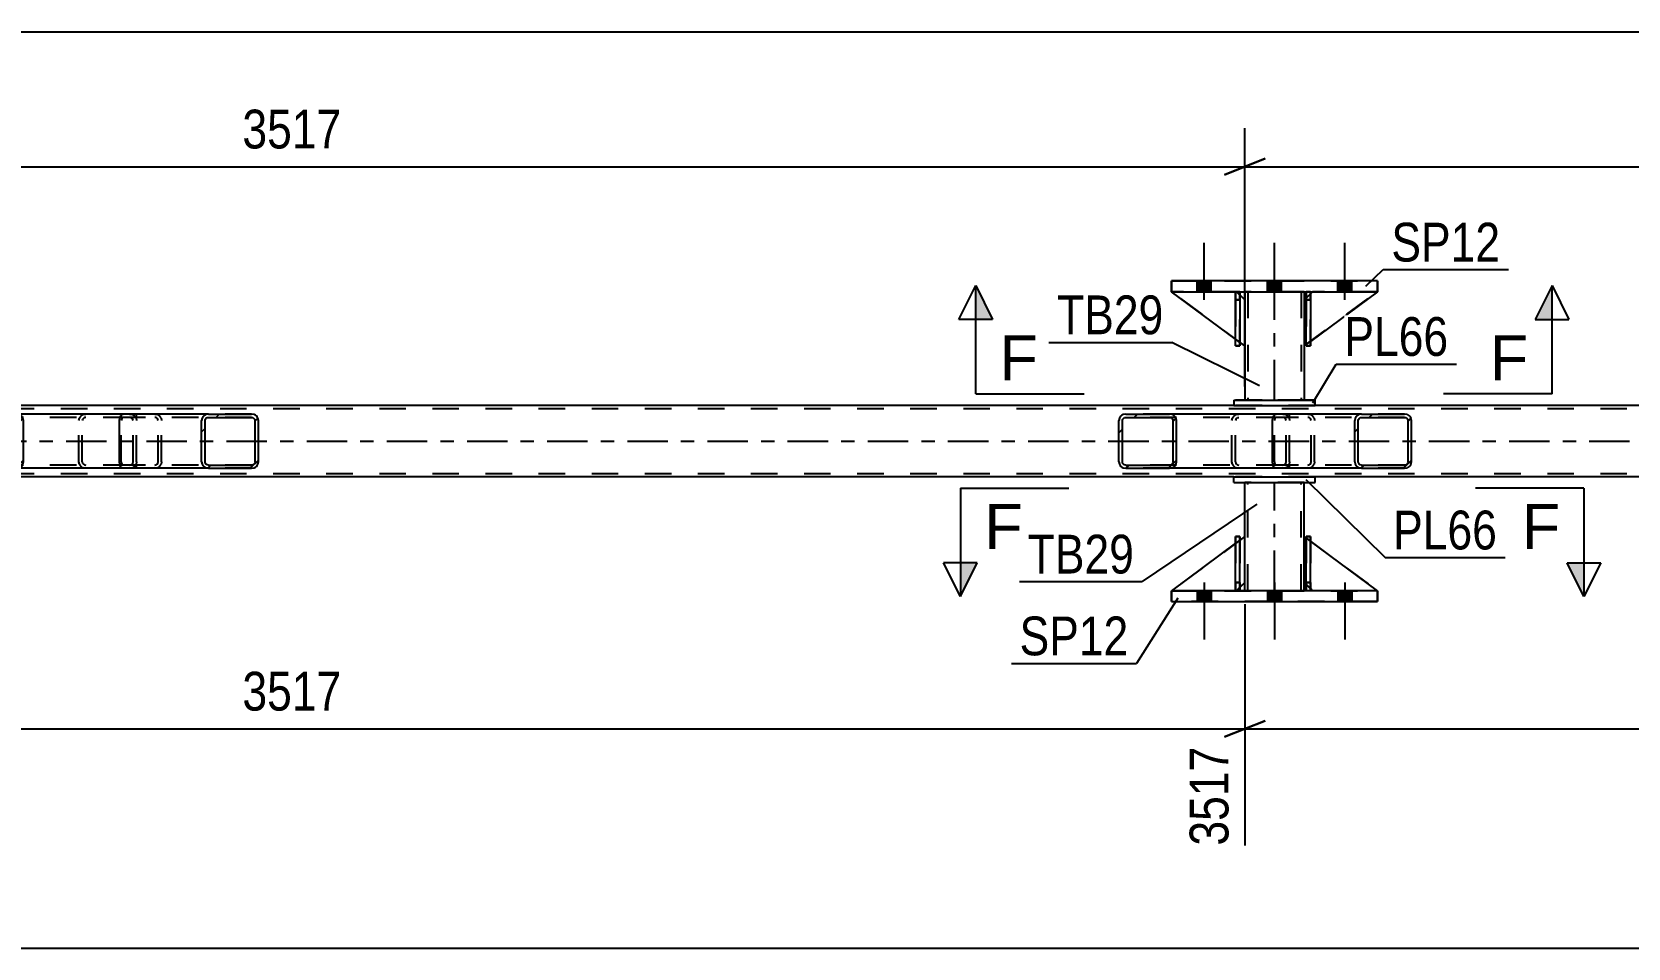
# Model space of a CAD drawing. Header units: millimetres. Extents: x 0 to 841, y 0 to 594.
# Drawn here: x 142.8 to 260.6, y 194.9 to 262.6 of the extents above; entities that cross this region are included whole.
import ezdxf

# ---------------------------------------------------------------- set-up
doc = ezdxf.new("R2010")
doc.units = ezdxf.units.MM
doc.linetypes.add('DXK_LINE_DOT2', pattern=[3.9198, 1.9599, -1.9599])
doc.linetypes.add('DXK_LINE_DOT3', pattern=[5.9187, 2.979, -0.9799, 0.9799, -0.9799])
doc.styles.add('Arial', font='arial.ttf', dxfattribs={"height": 0.2})
doc.styles.add('Arial Narrow', font='ARIALN.TTF', dxfattribs={"height": 0.2})

# ---------------------------------------------------------------- blocks, each defined once
blk = doc.blocks.new('Part-272366151-3626 - 3615')
at = {"color": 2, "linetype": 'Continuous'}
for p, q in [((232.31, 225.29), (231.96, 225.03)), ((232.31, 221.89), (232.31, 225.29)), ((231.64, 224.79), (226.91, 221.29)), ((232.31, 221.89), (231.96, 221.54))]:
    blk.add_line(p, q, dxfattribs=at)
at = {"color": 7, "linetype": 'DXK_LINE_DOT2'}
for p, q in [((231.96, 225.03), (231.64, 224.79)), ((226.91, 221.29), (226.91, 221.29)), ((226.91, 221.29), (226.91, 221.29)), ((226.91, 221.29), (231.71, 221.29)), ((231.71, 221.29), (231.96, 221.54))]:
    blk.add_line(p, q, dxfattribs=at)
blk = doc.blocks.new('Part-272366151-3618 - 3615')
at = {"color": 2, "linetype": 'Continuous'}
for p, q in [((231.64, 239.87), (226.91, 243.37)), ((231.96, 243.13), (232.31, 242.77)), ((232.31, 242.77), (232.31, 239.37)), ((232.31, 239.37), (231.96, 239.63))]:
    blk.add_line(p, q, dxfattribs=at)
at = {"color": 7, "linetype": 'DXK_LINE_DOT2'}
for p, q in [((231.71, 243.37), (226.91, 243.37)), ((231.96, 243.13), (231.71, 243.37)), ((231.96, 239.63), (231.64, 239.87))]:
    blk.add_line(p, q, dxfattribs=at)
blk = doc.blocks.new('Part-272366151-3625 - 3615')
at = {"color": 7, "linetype": 'DXK_LINE_DOT2'}
for p, q in [((236.71, 221.89), (236.71, 225.29)), ((236.71, 225.29), (242.11, 221.29)), ((236.71, 225.29), (236.71, 221.89)), ((237.31, 221.29), (236.71, 221.89)), ((236.71, 221.89), (236.71, 221.89)), ((236.71, 221.89), (237.31, 221.29)), ((242.11, 221.29), (237.31, 221.29))]:
    blk.add_line(p, q, dxfattribs=at)
blk = doc.blocks.new('Part-272366151-3617 - 3615')
at = {"color": 7, "linetype": 'DXK_LINE_DOT2'}
for p, q in [((237.31, 243.37), (236.71, 242.77)), ((236.71, 239.37), (242.11, 243.37)), ((236.71, 242.77), (237.31, 243.37)), ((236.71, 242.77), (236.71, 239.37)), ((236.71, 242.77), (236.71, 242.77)), ((236.71, 242.77), (236.71, 239.37)), ((242.11, 243.37), (237.31, 243.37))]:
    blk.add_line(p, q, dxfattribs=at)
blk = doc.blocks.new('Part-272366151-3627 - 3615')
at = {"color": 7, "linetype": 'DXK_LINE_DOT2'}
for p, q in [((232.31, 225.29), (226.91, 221.29)), ((232.31, 221.89), (232.31, 225.29)), ((231.71, 221.29), (232.31, 221.89)), ((226.91, 221.29), (231.71, 221.29))]:
    blk.add_line(p, q, dxfattribs=at)
blk = doc.blocks.new('Part-272366151-3683 - 3615')
at = {"color": 7, "linetype": 'DXK_LINE_DOT2'}
for p, q in [((231.64, 242.77), (231.64, 243.37)), ((231.64, 243.37), (231.64, 243.37)), ((231.64, 243.37), (231.64, 239.37)), ((231.64, 243.37), (231.96, 243.37)), ((231.64, 239.37), (231.64, 242.77)), ((231.64, 242.77), (231.96, 242.77)), ((231.96, 243.37), (231.96, 242.77)), ((231.96, 239.37), (231.96, 243.37)), ((231.96, 242.77), (231.96, 239.37)), ((231.64, 239.37), (231.96, 239.37))]:
    blk.add_line(p, q, dxfattribs=at)
blk = doc.blocks.new('Part-272366151-3624 - 3615')
at = {"color": 2, "linetype": 'Continuous'}
for p, q in [((236.71, 225.29), (236.71, 225.29)), ((236.71, 221.89), (236.71, 225.29)), ((236.84, 225.2), (236.71, 225.29)), ((242.11, 221.29), (237.16, 224.96)), ((236.71, 221.89), (236.71, 221.89)), ((236.84, 221.77), (236.71, 221.89)), ((237.31, 221.29), (237.16, 221.45))]:
    blk.add_line(p, q, dxfattribs=at)
at = {"color": 7, "linetype": 'DXK_LINE_DOT2'}
for p, q in [((236.71, 221.89), (236.71, 225.29)), ((237.16, 224.96), (236.84, 225.2)), ((237.31, 221.29), (236.71, 221.89)), ((237.16, 221.45), (236.84, 221.77)), ((242.11, 221.29), (237.31, 221.29))]:
    blk.add_line(p, q, dxfattribs=at)
blk = doc.blocks.new('Part-272366151-3628 - 3615')
at = {"color": 2, "linetype": 'Continuous'}
for p, q in [((236.84, 221.29), (236.84, 225.29)), ((236.84, 225.29), (237.16, 225.29)), ((237.16, 221.29), (237.16, 225.29)), ((236.84, 221.29), (236.84, 221.29)), ((237.16, 221.29), (236.84, 221.29))]:
    blk.add_line(p, q, dxfattribs=at)
at = {"color": 7, "linetype": 'DXK_LINE_DOT2'}
for p, q in [((236.84, 225.29), (236.84, 221.89)), ((237.16, 221.89), (237.16, 225.29)), ((236.84, 221.89), (236.84, 221.29)), ((236.84, 221.89), (237.16, 221.89)), ((237.16, 221.29), (237.16, 221.89)), ((236.84, 221.29), (236.84, 221.29))]:
    blk.add_line(p, q, dxfattribs=at)
blk = doc.blocks.new('Part-272366151-3697 - 3615')
at = {"color": 7, "linetype": 'DXK_LINE_DOT2'}
for p, q in [((236.71, 242.77), (237.31, 243.37)), ((236.71, 242.77), (236.71, 239.37)), ((237.16, 243.22), (236.84, 242.9)), ((242.11, 243.37), (237.31, 243.37)), ((236.71, 239.37), (237.16, 239.7))]:
    blk.add_line(p, q, dxfattribs=at)
at = {"color": 2, "linetype": 'Continuous'}
for p, q in [((236.84, 242.9), (236.71, 242.77)), ((236.71, 242.77), (236.71, 239.37)), ((236.71, 242.77), (236.71, 242.77)), ((237.31, 243.37), (237.16, 243.22)), ((242.11, 243.37), (237.16, 239.7)), ((236.84, 239.47), (236.71, 239.37))]:
    blk.add_line(p, q, dxfattribs=at)
blk = doc.blocks.new('Part-272366151-3638 - 3615')
at = {"color": 2, "linetype": 'Continuous'}
for p, q in [((242.11, 244.17), (226.91, 244.17)), ((226.91, 244.17), (226.91, 243.37)), ((226.91, 244.17), (226.91, 244.17)), ((242.11, 243.37), (242.11, 244.17)), ((242.11, 244.17), (242.11, 244.17)), ((226.91, 243.37), (242.11, 243.37)), ((226.91, 243.37), (226.91, 243.37)), ((242.11, 243.37), (242.11, 243.37))]:
    blk.add_line(p, q, dxfattribs=at)
at = {"color": 7, "linetype": 'DXK_LINE_DOT2'}
for p, q in [((226.91, 244.17), (242.11, 244.17)), ((226.91, 243.37), (226.91, 244.17)), ((242.11, 244.17), (242.11, 243.37)), ((226.91, 243.37), (242.11, 243.37))]:
    blk.add_line(p, q, dxfattribs=at)
blk = doc.blocks.new('Part-272366151-3643 - 3615')
at = {"color": 2, "linetype": 'Continuous'}
for p, q in [((232.31, 225.29), (232.31, 229.29)), ((236.71, 225.29), (236.71, 229.29)), ((232.31, 221.29), (232.31, 221.89)), ((236.71, 221.29), (236.71, 221.89))]:
    blk.add_line(p, q, dxfattribs=at)
at = {"color": 7, "linetype": 'DXK_LINE_DOT2'}
for p, q in [((236.71, 229.29), (232.31, 229.29)), ((232.55, 221.29), (232.55, 229.29)), ((236.47, 221.29), (236.47, 229.29)), ((232.31, 221.89), (232.31, 225.29)), ((236.71, 221.89), (236.71, 225.29)), ((236.71, 221.29), (232.31, 221.29)), ((236.23, 221.29), (232.79, 221.29))]:
    blk.add_line(p, q, dxfattribs=at)
at = {"color": 7, "linetype": 'DXK_LINE_DOT3'}
blk.add_line((234.51, 221.29), (234.51, 229.29), dxfattribs=at)
blk = doc.blocks.new('Part-272366151-3648 - 3615')
at = {"color": 2, "linetype": 'Continuous'}
for p, q in [((231.51, 229.29), (231.51, 229.69)), ((231.51, 229.69), (237.51, 229.69)), ((231.51, 229.29), (237.51, 229.29)), ((237.51, 229.29), (237.51, 229.69))]:
    blk.add_line(p, q, dxfattribs=at)
at = {"color": 7, "linetype": 'DXK_LINE_DOT2'}
for p, q in [((231.51, 229.69), (237.51, 229.69)), ((231.51, 229.29), (231.51, 229.29)), ((231.51, 229.29), (237.51, 229.29)), ((237.51, 229.29), (237.51, 229.29))]:
    blk.add_line(p, q, dxfattribs=at)
blk = doc.blocks.new('Part-272366151-3653 - 3615')
at = {"color": 2, "linetype": 'Continuous'}
for p, q in [((231.51, 235.37), (231.51, 234.97)), ((231.51, 235.37), (237.51, 235.37)), ((231.51, 234.97), (237.51, 234.97)), ((237.51, 234.97), (237.51, 235.37))]:
    blk.add_line(p, q, dxfattribs=at)
at = {"color": 7, "linetype": 'DXK_LINE_DOT2'}
for p, q in [((237.51, 235.37), (231.51, 235.37)), ((231.51, 234.97), (237.51, 234.97))]:
    blk.add_line(p, q, dxfattribs=at)
blk = doc.blocks.new('Part-272366151-3718 - 3615')
at = {"color": 2, "linetype": 'Continuous'}
for p, q in [((231.64, 221.29), (231.64, 225.29)), ((231.64, 225.29), (231.96, 225.29)), ((231.96, 221.29), (231.96, 225.29)), ((231.64, 221.29), (231.64, 221.29)), ((231.96, 221.29), (231.64, 221.29))]:
    blk.add_line(p, q, dxfattribs=at)
at = {"color": 7, "linetype": 'DXK_LINE_DOT2'}
for p, q in [((231.64, 225.29), (231.64, 221.89)), ((231.96, 221.89), (231.96, 225.29)), ((231.64, 221.89), (231.64, 221.29)), ((231.64, 221.89), (231.96, 221.89)), ((231.96, 221.29), (231.96, 221.89)), ((231.64, 221.29), (231.64, 221.29))]:
    blk.add_line(p, q, dxfattribs=at)
blk = doc.blocks.new('Part-272366151-3658 - 3615')
at = {"color": 7, "linetype": 'DXK_LINE_DOT2'}
for p, q in [((232.31, 239.37), (226.91, 243.37)), ((226.91, 243.37), (231.71, 243.37)), ((231.71, 243.37), (232.31, 242.77)), ((232.31, 242.77), (232.31, 239.37))]:
    blk.add_line(p, q, dxfattribs=at)
blk = doc.blocks.new('Part-272366151-3659 - 3615')
at = {"color": 2, "linetype": 'Continuous'}
for p, q in [((237.16, 243.37), (236.84, 243.37)), ((236.84, 239.37), (236.84, 243.37)), ((237.16, 243.37), (237.16, 243.37)), ((237.16, 243.37), (237.16, 239.37)), ((237.16, 239.37), (236.84, 239.37))]:
    blk.add_line(p, q, dxfattribs=at)
at = {"color": 7, "linetype": 'DXK_LINE_DOT2'}
for p, q in [((236.84, 243.37), (236.84, 242.77)), ((237.16, 242.77), (236.84, 242.77)), ((236.84, 242.77), (236.84, 239.37)), ((237.16, 242.77), (237.16, 243.37)), ((237.16, 239.37), (237.16, 242.77))]:
    blk.add_line(p, q, dxfattribs=at)
blk = doc.blocks.new('Part-272366151-3661 - 3615')
at = {"linetype": 'Continuous'}
h = blk.add_hatch(dxfattribs=at)
h.set_pattern_fill('', scale=0.7, style=0, pattern_type=0)
h.set_pattern_definition([(45, (244.585, 234.0358), (-1.57154, 1.57154), [])])
h.paths.add_polyline_path([(244.62, 233.85), (244.58, 234.04), (244.48, 234.19), (244.31, 234.3), (244.12, 234.33), (240.94, 234.33), (240.74, 234.3), (240.58, 234.19), (240.47, 234.04), (240.43, 233.85), (240.43, 230.81), (240.47, 230.63), (240.58, 230.47), (240.74, 230.37), (240.94, 230.33), (244.12, 230.33), (244.31, 230.37), (244.48, 230.47), (244.58, 230.63), (244.62, 230.81)])
h.paths.add_polyline_path([(244.35, 230.72), (244.3, 230.64), (244.22, 230.59), (244.12, 230.57), (240.94, 230.57), (240.84, 230.59), (240.76, 230.64), (240.7, 230.72), (240.68, 230.81), (240.68, 233.85), (240.7, 233.94), (240.76, 234.02), (240.84, 234.07), (240.94, 234.09), (244.12, 234.09), (244.22, 234.07), (244.3, 234.02), (244.35, 233.94), (244.37, 233.85), (244.37, 230.81)])
at = {"color": 2, "linetype": 'Continuous'}
for p, q in [((234.36, 233.85), (234.39, 234.04)), ((234.36, 230.81), (234.36, 233.85)), ((234.39, 234.04), (234.44, 234.19)), ((234.44, 234.19), (234.53, 234.3)), ((234.53, 234.3), (234.64, 234.33)), ((240.94, 234.33), (234.64, 234.33)), ((240.47, 234.04), (240.43, 233.85)), ((240.43, 230.81), (240.43, 233.85)), ((240.68, 233.85), (240.7, 233.94)), ((240.68, 230.81), (240.68, 233.85)), ((240.7, 233.94), (240.76, 234.02)), ((240.94, 234.33), (240.74, 234.3)), ((240.76, 234.02), (240.84, 234.07)), ((240.84, 234.07), (240.94, 234.09)), ((240.94, 234.33), (244.12, 234.33)), ((240.94, 234.09), (244.12, 234.09)), ((244.31, 234.3), (244.12, 234.33)), ((244.12, 234.09), (244.22, 234.07)), ((244.22, 234.07), (244.3, 234.02)), ((244.3, 234.02), (244.35, 233.94)), ((244.35, 233.94), (244.37, 233.85)), ((244.37, 230.81), (244.37, 233.85)), ((244.62, 233.85), (244.58, 234.04)), ((244.62, 230.81), (244.62, 233.85)), ((234.39, 230.63), (234.36, 230.81)), ((234.44, 230.47), (234.39, 230.63)), ((234.53, 230.37), (234.44, 230.47)), ((234.64, 230.33), (234.53, 230.37)), ((240.94, 230.33), (234.64, 230.33)), ((240.43, 230.81), (240.47, 230.63)), ((240.7, 230.72), (240.68, 230.81)), ((240.76, 230.64), (240.7, 230.72)), ((240.74, 230.37), (240.94, 230.33)), ((240.84, 230.59), (240.76, 230.64)), ((240.94, 230.57), (240.84, 230.59)), ((240.94, 230.57), (244.12, 230.57)), ((240.94, 230.33), (244.12, 230.33)), ((244.22, 230.59), (244.12, 230.57)), ((244.12, 230.33), (244.31, 230.37)), ((244.3, 230.64), (244.22, 230.59)), ((244.35, 230.72), (244.3, 230.64)), ((244.37, 230.81), (244.35, 230.72)), ((244.58, 230.63), (244.62, 230.81))]:
    blk.add_line(p, q, dxfattribs=at)
at = {"color": 7, "linetype": 'DXK_LINE_DOT2'}
for p, q in [((234.51, 233.94), (234.5, 233.85)), ((234.5, 230.81), (234.5, 233.85)), ((234.54, 234.02), (234.51, 233.94)), ((234.58, 234.07), (234.54, 234.02)), ((234.64, 234.09), (234.58, 234.07)), ((244.12, 234.09), (234.64, 234.09)), ((235.63, 234.09), (235.63, 234.33)), ((236.97, 234.33), (237.16, 234.3)), ((237.07, 234.07), (236.97, 234.09)), ((237.15, 234.02), (237.07, 234.07)), ((237.2, 233.94), (237.15, 234.02)), ((237.22, 233.85), (237.2, 233.94)), ((237.22, 230.81), (237.22, 233.85)), ((237.43, 234.04), (237.47, 233.85)), ((237.47, 230.81), (237.47, 233.85)), ((244.12, 234.33), (240.94, 234.33)), ((234.5, 230.81), (234.51, 230.72)), ((234.51, 230.72), (234.54, 230.64)), ((234.54, 230.64), (234.58, 230.59)), ((234.58, 230.59), (234.64, 230.57)), ((244.12, 230.57), (234.64, 230.57)), ((235.63, 230.33), (235.63, 230.57)), ((236.97, 230.57), (237.07, 230.59)), ((237.16, 230.37), (236.97, 230.33)), ((237.07, 230.59), (237.15, 230.64)), ((237.15, 230.64), (237.2, 230.72)), ((237.2, 230.72), (237.22, 230.81)), ((237.47, 230.81), (237.43, 230.63)), ((244.12, 230.33), (240.94, 230.33))]:
    blk.add_line(p, q, dxfattribs=at)
for centre, start, end in [((236.98, 233.84), 23.8494, 68.8059), ((236.98, 230.83), 291.1941, 336.1506)]:
    blk.add_arc(centre, 0.492, start, end, dxfattribs=at)
at = {"color": 2, "linetype": 'Continuous'}
for centre, start, end in [((240.92, 233.84), 111.1941, 156.1506), ((244.14, 233.84), 23.8494, 68.8059), ((240.92, 230.83), 203.8494, 248.8059), ((244.14, 230.83), 291.1941, 336.1506)]:
    blk.add_arc(centre, 0.492, start, end, dxfattribs=at)
blk = doc.blocks.new('Part-272366151-3662 - 3615')
at = {"linetype": 'Continuous'}
h = blk.add_hatch(dxfattribs=at)
h.set_pattern_fill('', scale=0.7, style=0, pattern_type=0)
h.set_pattern_definition([(45, (227.2396, 234.0358), (-1.57154, 1.57154), [])])
h.paths.add_polyline_path([(227.28, 233.85), (227.24, 234.04), (227.13, 234.19), (226.96, 234.3), (226.77, 234.33), (223.53, 234.33), (223.34, 234.3), (223.17, 234.19), (223.06, 234.04), (223.02, 233.85), (223.02, 230.81), (223.06, 230.63), (223.17, 230.47), (223.34, 230.37), (223.53, 230.33), (226.77, 230.33), (226.96, 230.37), (227.13, 230.47), (227.24, 230.63), (227.28, 230.81)])
h.paths.add_polyline_path([(227, 230.72), (226.95, 230.64), (226.87, 230.59), (226.77, 230.57), (223.53, 230.57), (223.43, 230.59), (223.35, 230.64), (223.3, 230.72), (223.28, 230.81), (223.28, 233.85), (223.3, 233.94), (223.35, 234.02), (223.43, 234.07), (223.53, 234.09), (226.77, 234.09), (226.87, 234.07), (226.95, 234.02), (227, 233.94), (227.02, 233.85), (227.02, 230.81)])
at = {"color": 2, "linetype": 'Continuous'}
for p, q in [((223.06, 234.04), (223.02, 233.85)), ((223.02, 230.81), (223.02, 233.85)), ((223.28, 233.85), (223.3, 233.94)), ((223.28, 230.81), (223.28, 233.85)), ((223.3, 233.94), (223.35, 234.02)), ((223.53, 234.33), (223.34, 234.3)), ((223.35, 234.02), (223.43, 234.07)), ((223.43, 234.07), (223.53, 234.09)), ((223.53, 234.33), (226.77, 234.33)), ((223.53, 234.09), (226.77, 234.09)), ((234.64, 234.33), (226.77, 234.33)), ((226.96, 234.3), (226.77, 234.33)), ((226.77, 234.09), (226.87, 234.07)), ((226.87, 234.07), (226.95, 234.02)), ((226.95, 234.02), (227, 233.94)), ((227, 233.94), (227.02, 233.85)), ((227.02, 230.81), (227.02, 233.85)), ((227.28, 233.85), (227.24, 234.04)), ((227.28, 230.81), (227.28, 233.85)), ((223.02, 230.81), (223.06, 230.63)), ((223.3, 230.72), (223.28, 230.81)), ((223.35, 230.64), (223.3, 230.72)), ((223.34, 230.37), (223.53, 230.33)), ((223.43, 230.59), (223.35, 230.64)), ((223.53, 230.57), (223.43, 230.59)), ((223.53, 230.57), (226.77, 230.57)), ((223.53, 230.33), (226.77, 230.33)), ((226.87, 230.59), (226.77, 230.57)), ((226.77, 230.33), (226.96, 230.37)), ((234.64, 230.33), (226.77, 230.33)), ((226.95, 230.64), (226.87, 230.59)), ((227, 230.72), (226.95, 230.64)), ((227.02, 230.81), (227, 230.72)), ((227.24, 230.63), (227.28, 230.81))]:
    blk.add_line(p, q, dxfattribs=at)
at = {"color": 7, "linetype": 'DXK_LINE_DOT2'}
for p, q in [((226.77, 234.33), (223.53, 234.33)), ((235.12, 234.09), (223.53, 234.09)), ((231.37, 233.85), (231.41, 234.04)), ((231.37, 230.81), (231.37, 233.85)), ((231.65, 233.94), (231.63, 233.85)), ((231.63, 230.81), (231.63, 233.85)), ((231.7, 234.02), (231.65, 233.94)), ((231.69, 234.3), (231.88, 234.33)), ((231.7, 234.02), (231.72, 234.04)), ((231.72, 234.04), (231.78, 234.07)), ((231.78, 234.07), (231.88, 234.09)), ((235.12, 234.33), (234.64, 234.33)), ((235.12, 234.33), (235.31, 234.3)), ((235.22, 234.07), (235.12, 234.09)), ((235.3, 234.02), (235.22, 234.07)), ((235.35, 233.94), (235.3, 234.02)), ((235.37, 233.85), (235.35, 233.94)), ((235.37, 230.81), (235.37, 233.85)), ((235.59, 234.04), (235.63, 233.85)), ((235.63, 230.81), (235.63, 233.85)), ((235.12, 230.57), (223.53, 230.57)), ((226.77, 230.33), (223.53, 230.33)), ((231.41, 230.63), (231.37, 230.81)), ((231.63, 230.81), (231.65, 230.72)), ((231.65, 230.72), (231.7, 230.64)), ((231.88, 230.33), (231.69, 230.37)), ((231.7, 230.64), (231.72, 230.63)), ((231.72, 230.63), (231.78, 230.59)), ((231.78, 230.59), (231.88, 230.57)), ((235.12, 230.33), (234.64, 230.33)), ((235.12, 230.57), (235.22, 230.59)), ((235.31, 230.37), (235.12, 230.33)), ((235.22, 230.59), (235.3, 230.64)), ((235.3, 230.64), (235.35, 230.72)), ((235.35, 230.72), (235.37, 230.81)), ((235.63, 230.81), (235.59, 230.63))]:
    blk.add_line(p, q, dxfattribs=at)
at = {"color": 2, "linetype": 'Continuous'}
for centre, start, end in [((223.51, 233.83), 110.7583, 155.68), ((226.79, 233.83), 24.32, 69.2417), ((223.51, 230.83), 204.32, 249.2417), ((226.79, 230.83), 290.7583, 335.68)]:
    blk.add_arc(centre, 0.496, start, end, dxfattribs=at)
at = {"color": 7, "linetype": 'DXK_LINE_DOT2'}
for centre, start, end in [((231.86, 233.83), 110.7583, 155.6801), ((235.14, 233.83), 24.3199, 69.2417), ((231.86, 230.83), 204.3199, 249.2417), ((235.14, 230.83), 290.7583, 335.6801)]:
    blk.add_arc(centre, 0.496, start, end, dxfattribs=at)
blk = doc.blocks.new('Part-272366151-3663 - 3615')
at = {"linetype": 'Continuous'}
h = blk.add_hatch(dxfattribs=at)
h.set_pattern_fill('', scale=0.7, style=0, pattern_type=0)
h.set_pattern_definition([(45, (159.4508, 234.0358), (-1.57154, 1.57154), [])])
h.paths.add_polyline_path([(159.49, 233.85), (159.45, 234.04), (159.34, 234.19), (159.18, 234.3), (158.99, 234.33), (155.8, 234.33), (155.61, 234.3), (155.45, 234.19), (155.34, 234.04), (155.3, 233.85), (155.3, 230.81), (155.34, 230.63), (155.45, 230.47), (155.61, 230.37), (155.8, 230.33), (158.99, 230.33), (159.18, 230.37), (159.34, 230.47), (159.45, 230.63), (159.49, 230.81)])
h.paths.add_polyline_path([(159.22, 230.72), (159.16, 230.64), (159.08, 230.59), (158.99, 230.57), (155.8, 230.57), (155.71, 230.59), (155.62, 230.64), (155.57, 230.72), (155.55, 230.81), (155.55, 233.85), (155.57, 233.94), (155.62, 234.02), (155.71, 234.07), (155.8, 234.09), (158.99, 234.09), (159.08, 234.07), (159.16, 234.02), (159.22, 233.94), (159.24, 233.85), (159.24, 230.81)])
at = {"color": 2, "linetype": 'Continuous'}
for p, q in [((149.23, 233.85), (149.25, 234.04)), ((149.23, 230.81), (149.23, 233.85)), ((149.25, 234.04), (149.31, 234.19)), ((149.31, 234.19), (149.4, 234.3)), ((149.4, 234.3), (149.5, 234.33)), ((155.8, 234.33), (149.5, 234.33)), ((155.34, 234.04), (155.3, 233.85)), ((155.3, 230.81), (155.3, 233.85)), ((155.55, 233.85), (155.57, 233.94)), ((155.55, 230.81), (155.55, 233.85)), ((155.57, 233.94), (155.62, 234.02)), ((155.8, 234.33), (155.61, 234.3)), ((155.62, 234.02), (155.71, 234.07)), ((155.71, 234.07), (155.8, 234.09)), ((155.8, 234.33), (158.99, 234.33)), ((155.8, 234.09), (158.99, 234.09)), ((159.18, 234.3), (158.99, 234.33)), ((158.99, 234.09), (159.08, 234.07)), ((159.08, 234.07), (159.16, 234.02)), ((159.16, 234.02), (159.22, 233.94)), ((159.22, 233.94), (159.24, 233.85)), ((159.24, 230.81), (159.24, 233.85)), ((159.49, 233.85), (159.45, 234.04)), ((159.49, 230.81), (159.49, 233.85)), ((149.25, 230.63), (149.23, 230.81)), ((149.31, 230.47), (149.25, 230.63)), ((149.4, 230.37), (149.31, 230.47)), ((149.5, 230.33), (149.4, 230.37)), ((155.8, 230.33), (149.5, 230.33)), ((155.3, 230.81), (155.34, 230.63)), ((155.57, 230.72), (155.55, 230.81)), ((155.62, 230.64), (155.57, 230.72)), ((155.61, 230.37), (155.8, 230.33)), ((155.71, 230.59), (155.62, 230.64)), ((155.8, 230.57), (155.71, 230.59)), ((155.8, 230.57), (158.99, 230.57)), ((155.8, 230.33), (158.99, 230.33)), ((159.08, 230.59), (158.99, 230.57)), ((158.99, 230.33), (159.18, 230.37)), ((159.16, 230.64), (159.08, 230.59)), ((159.22, 230.72), (159.16, 230.64)), ((159.24, 230.81), (159.22, 230.72)), ((159.45, 230.63), (159.49, 230.81))]:
    blk.add_line(p, q, dxfattribs=at)
at = {"color": 7, "linetype": 'DXK_LINE_DOT2'}
for p, q in [((149.38, 233.94), (149.37, 233.85)), ((149.37, 230.81), (149.37, 233.85)), ((149.41, 234.02), (149.38, 233.94)), ((149.45, 234.07), (149.41, 234.02)), ((149.5, 234.09), (149.45, 234.07)), ((158.99, 234.09), (149.5, 234.09)), ((150.49, 234.09), (150.49, 234.33)), ((151.84, 234.33), (152.03, 234.3)), ((151.93, 234.07), (151.84, 234.09)), ((152.01, 234.02), (151.93, 234.07)), ((152.07, 233.94), (152.01, 234.02)), ((152.09, 233.85), (152.07, 233.94)), ((152.09, 230.81), (152.09, 233.85)), ((152.3, 234.04), (152.34, 233.85)), ((152.34, 230.81), (152.34, 233.85)), ((158.99, 234.33), (155.8, 234.33)), ((149.37, 230.81), (149.38, 230.72)), ((149.38, 230.72), (149.41, 230.64)), ((149.41, 230.64), (149.45, 230.59)), ((149.45, 230.59), (149.5, 230.57)), ((158.99, 230.57), (149.5, 230.57)), ((150.49, 230.33), (150.49, 230.57)), ((151.84, 230.57), (151.93, 230.59)), ((152.03, 230.37), (151.84, 230.33)), ((151.93, 230.59), (152.01, 230.64)), ((152.01, 230.64), (152.07, 230.72)), ((152.07, 230.72), (152.09, 230.81)), ((152.34, 230.81), (152.3, 230.63)), ((158.99, 230.33), (155.8, 230.33))]:
    blk.add_line(p, q, dxfattribs=at)
for centre, start, end in [((151.85, 233.84), 23.8494, 68.8059), ((151.85, 230.83), 291.1941, 336.1506)]:
    blk.add_arc(centre, 0.492, start, end, dxfattribs=at)
at = {"color": 2, "linetype": 'Continuous'}
for centre, start, end in [((155.79, 233.84), 111.1941, 156.1506), ((159, 233.84), 23.8494, 68.8059), ((155.79, 230.83), 203.8494, 248.8059), ((159, 230.83), 291.1941, 336.1506)]:
    blk.add_arc(centre, 0.492, start, end, dxfattribs=at)
blk = doc.blocks.new('Part-272366151-3668 - 3615')
at = {"color": 2, "linetype": 'Continuous'}
for p, q in [((232.31, 243.37), (232.31, 242.77)), ((236.71, 243.37), (236.71, 242.77)), ((232.31, 239.37), (232.31, 235.37)), ((236.71, 239.37), (236.71, 235.37))]:
    blk.add_line(p, q, dxfattribs=at)
at = {"color": 7, "linetype": 'DXK_LINE_DOT2'}
for p, q in [((236.71, 243.37), (232.31, 243.37)), ((232.31, 242.77), (232.31, 239.37)), ((232.55, 243.37), (232.55, 235.37)), ((236.47, 243.37), (236.47, 235.37)), ((236.71, 242.77), (236.71, 239.37)), ((236.71, 235.37), (232.31, 235.37))]:
    blk.add_line(p, q, dxfattribs=at)
at = {"color": 7, "linetype": 'DXK_LINE_DOT3'}
blk.add_line((234.51, 235.37), (234.51, 243.37), dxfattribs=at)
blk = doc.blocks.new('Part-272366151-3684 - 3615')
at = {"color": 2, "linetype": 'Continuous'}
for p, q in [((231.96, 243.37), (231.64, 243.37)), ((231.64, 239.37), (231.64, 243.37)), ((231.96, 243.37), (231.96, 243.37)), ((231.96, 243.37), (231.96, 239.37)), ((231.96, 239.37), (231.64, 239.37))]:
    blk.add_line(p, q, dxfattribs=at)
at = {"color": 7, "linetype": 'DXK_LINE_DOT2'}
for p, q in [((231.64, 243.37), (231.64, 242.77)), ((231.96, 242.77), (231.64, 242.77)), ((231.64, 242.77), (231.64, 239.37)), ((231.96, 242.77), (231.96, 243.37)), ((231.96, 239.37), (231.96, 242.77))]:
    blk.add_line(p, q, dxfattribs=at)
blk = doc.blocks.new('Part-272366151-3686 - 3615')
at = {"color": 7, "linetype": 'DXK_LINE_DOT2'}
for p, q in [((231.96, 225.29), (231.64, 225.29)), ((231.64, 221.89), (231.64, 225.29)), ((231.64, 221.29), (231.64, 225.29)), ((231.96, 225.29), (231.96, 221.89)), ((231.96, 221.29), (231.96, 225.29)), ((231.96, 221.89), (231.64, 221.89)), ((231.64, 221.29), (231.64, 221.89)), ((231.96, 221.89), (231.96, 221.29)), ((231.96, 221.29), (231.64, 221.29)), ((231.96, 221.29), (231.96, 221.29))]:
    blk.add_line(p, q, dxfattribs=at)
blk = doc.blocks.new('Part-272366151-3695 - 3615')
at = {"color": 7, "linetype": 'DXK_LINE_DOT2'}
for p, q in [((237.16, 225.29), (236.84, 225.29)), ((236.84, 221.89), (236.84, 225.29)), ((236.84, 221.29), (236.84, 225.29)), ((237.16, 225.29), (237.16, 221.89)), ((237.16, 221.29), (237.16, 225.29)), ((237.16, 221.89), (236.84, 221.89)), ((236.84, 221.29), (236.84, 221.89)), ((237.16, 221.89), (237.16, 221.29)), ((237.16, 221.29), (236.84, 221.29)), ((237.16, 221.29), (237.16, 221.29))]:
    blk.add_line(p, q, dxfattribs=at)
blk = doc.blocks.new('Part-272366151-3699 - 3615')
at = {"color": 7, "linetype": 'DXK_LINE_DOT2'}
for p, q in [((236.84, 242.77), (236.84, 243.37)), ((236.84, 243.37), (236.84, 243.37)), ((236.84, 243.37), (236.84, 239.37)), ((236.84, 243.37), (237.16, 243.37)), ((236.84, 239.37), (236.84, 242.77)), ((236.84, 242.77), (237.16, 242.77)), ((237.16, 243.37), (237.16, 242.77)), ((237.16, 239.37), (237.16, 243.37)), ((237.16, 242.77), (237.16, 239.37)), ((236.84, 239.37), (237.16, 239.37))]:
    blk.add_line(p, q, dxfattribs=at)
blk = doc.blocks.new('Part-272366151-3705 - 3615')
at = {"color": 2, "linetype": 'Continuous'}
for p, q in [((226.91, 221.29), (226.91, 220.49)), ((242.11, 221.29), (226.91, 221.29)), ((226.91, 221.29), (226.91, 221.29)), ((226.91, 220.49), (242.11, 220.49)), ((226.91, 220.49), (226.91, 220.49)), ((242.11, 220.49), (242.11, 221.29)), ((242.11, 221.29), (242.11, 221.29)), ((242.11, 220.49), (242.11, 220.49))]:
    blk.add_line(p, q, dxfattribs=at)
at = {"color": 7, "linetype": 'DXK_LINE_DOT2'}
for p, q in [((226.91, 220.49), (226.91, 221.29)), ((226.91, 221.29), (242.11, 221.29)), ((242.11, 220.49), (226.91, 220.49)), ((242.11, 221.29), (242.11, 220.49))]:
    blk.add_line(p, q, dxfattribs=at)
blk = doc.blocks.new('Part-272366151-3795 - 3615')
at = {"linetype": 'Continuous'}
h = blk.add_hatch(dxfattribs=at)
h.set_pattern_fill('', scale=0.7, style=0, pattern_type=0)
h.set_pattern_definition([(45, (142.1054, 234.0358), (-1.57154, 1.57154), [])])
h.paths.add_polyline_path([(142.14, 233.85), (142.11, 234.04), (141.99, 234.19), (141.83, 234.3), (141.63, 234.33), (138.4, 234.33), (138.2, 234.3), (138.04, 234.19), (137.93, 234.04), (137.89, 233.85), (137.89, 230.81), (137.93, 230.63), (138.04, 230.47), (138.2, 230.37), (138.4, 230.33), (141.63, 230.33), (141.83, 230.37), (141.99, 230.47), (142.11, 230.63), (142.14, 230.81)])
h.paths.add_polyline_path([(141.87, 230.72), (141.81, 230.64), (141.73, 230.59), (141.63, 230.57), (138.4, 230.57), (138.3, 230.59), (138.22, 230.64), (138.16, 230.72), (138.14, 230.81), (138.14, 233.85), (138.16, 233.94), (138.22, 234.02), (138.3, 234.07), (138.4, 234.09), (141.63, 234.09), (141.73, 234.07), (141.81, 234.02), (141.87, 233.94), (141.89, 233.85), (141.89, 230.81)])
at = {"color": 2, "linetype": 'Continuous'}
for p, q in [((137.93, 234.04), (137.89, 233.85)), ((137.89, 230.81), (137.89, 233.85)), ((138.14, 233.85), (138.16, 233.94)), ((138.14, 230.81), (138.14, 233.85)), ((138.16, 233.94), (138.22, 234.02)), ((138.4, 234.33), (138.2, 234.3)), ((138.22, 234.02), (138.3, 234.07)), ((138.3, 234.07), (138.4, 234.09)), ((138.4, 234.33), (141.63, 234.33)), ((138.4, 234.09), (141.63, 234.09)), ((149.5, 234.33), (141.63, 234.33)), ((141.83, 234.3), (141.63, 234.33)), ((141.63, 234.09), (141.73, 234.07)), ((141.73, 234.07), (141.81, 234.02)), ((141.81, 234.02), (141.87, 233.94)), ((141.87, 233.94), (141.89, 233.85)), ((141.89, 230.81), (141.89, 233.85)), ((142.14, 233.85), (142.11, 234.04)), ((142.14, 230.81), (142.14, 233.85)), ((137.89, 230.81), (137.93, 230.63)), ((138.16, 230.72), (138.14, 230.81)), ((138.22, 230.64), (138.16, 230.72)), ((138.2, 230.37), (138.4, 230.33)), ((138.3, 230.59), (138.22, 230.64)), ((138.4, 230.57), (138.3, 230.59)), ((138.4, 230.57), (141.63, 230.57)), ((138.4, 230.33), (141.63, 230.33)), ((141.73, 230.59), (141.63, 230.57)), ((141.63, 230.33), (141.83, 230.37)), ((149.5, 230.33), (141.63, 230.33)), ((141.81, 230.64), (141.73, 230.59)), ((141.87, 230.72), (141.81, 230.64)), ((141.89, 230.81), (141.87, 230.72)), ((142.11, 230.63), (142.14, 230.81))]:
    blk.add_line(p, q, dxfattribs=at)
at = {"color": 7, "linetype": 'DXK_LINE_DOT2'}
for p, q in [((141.63, 234.33), (138.4, 234.33)), ((149.98, 234.09), (138.4, 234.09)), ((146.24, 233.85), (146.28, 234.04)), ((146.24, 230.81), (146.24, 233.85)), ((146.51, 233.94), (146.49, 233.85)), ((146.49, 230.81), (146.49, 233.85)), ((146.57, 234.02), (146.51, 233.94)), ((146.55, 234.3), (146.75, 234.33)), ((146.65, 234.07), (146.57, 234.02)), ((146.75, 234.09), (146.65, 234.07)), ((149.98, 234.33), (149.5, 234.33)), ((149.98, 234.33), (150.18, 234.3)), ((150.08, 234.07), (149.98, 234.09)), ((150.16, 234.02), (150.08, 234.07)), ((150.22, 233.94), (150.16, 234.02)), ((150.24, 233.85), (150.22, 233.94)), ((150.24, 230.81), (150.24, 233.85)), ((150.46, 234.04), (150.49, 233.85)), ((150.49, 230.81), (150.49, 233.85)), ((149.98, 230.57), (138.4, 230.57)), ((141.63, 230.33), (138.4, 230.33)), ((146.28, 230.63), (146.24, 230.81)), ((146.49, 230.81), (146.51, 230.72)), ((146.51, 230.72), (146.57, 230.64)), ((146.75, 230.33), (146.55, 230.37)), ((146.57, 230.64), (146.65, 230.59)), ((146.65, 230.59), (146.75, 230.57)), ((149.98, 230.33), (149.5, 230.33)), ((149.98, 230.57), (150.08, 230.59)), ((150.18, 230.37), (149.98, 230.33)), ((150.08, 230.59), (150.16, 230.64)), ((150.16, 230.64), (150.22, 230.72)), ((150.22, 230.72), (150.24, 230.81)), ((150.49, 230.81), (150.46, 230.63))]:
    blk.add_line(p, q, dxfattribs=at)
at = {"color": 2, "linetype": 'Continuous'}
for centre, start, end in [((138.38, 233.83), 110.7583, 155.68), ((141.65, 233.83), 24.32, 69.2417), ((138.38, 230.83), 204.32, 249.2417), ((141.65, 230.83), 290.7583, 335.68)]:
    blk.add_arc(centre, 0.496, start, end, dxfattribs=at)
at = {"color": 7, "linetype": 'DXK_LINE_DOT2'}
for centre, start, end in [((146.73, 233.83), 110.7583, 155.6801), ((150, 233.83), 24.3199, 69.2417), ((146.73, 230.83), 204.3199, 249.2417), ((150, 230.83), 290.7583, 335.6801)]:
    blk.add_arc(centre, 0.496, start, end, dxfattribs=at)
blk = doc.blocks.new('Part-272366151-3804 - 3615')
at = {"color": 7, "linetype": 'DXK_LINE_DOT2'}
for p, q in [((754.43, 234.73), (91.69, 234.73)), ((237.51, 234.97), (231.51, 234.97)), ((754.43, 229.93), (91.69, 229.93)), ((237.51, 229.69), (231.51, 229.69))]:
    blk.add_line(p, q, dxfattribs=at)
at = {"color": 2, "linetype": 'Continuous'}
for p, q in [((231.51, 234.97), (93.04, 234.97)), ((486.92, 234.97), (237.51, 234.97)), ((231.51, 229.69), (93.04, 229.69)), ((754.43, 229.69), (237.51, 229.69))]:
    blk.add_line(p, q, dxfattribs=at)
at = {"color": 7, "linetype": 'DXK_LINE_DOT3'}
blk.add_line((92.03, 232.33), (754.43, 232.33), dxfattribs=at)
blk = doc.blocks.new('Bolt-272366151-3829 - 3615')
at = {"linetype": 'Continuous'}
for points in [[(228.79, 243.37), (229.83, 243.37), (229.83, 244.17), (228.79, 244.17)], [(228.79, 243.37), (229.83, 243.37), (229.83, 244.17), (228.79, 244.17)], [(228.79, 243.37), (229.83, 243.37), (229.83, 244.17), (228.79, 244.17)], [(233.99, 243.37), (235.03, 243.37), (235.03, 244.17), (233.99, 244.17)], [(233.99, 243.37), (235.03, 243.37), (235.03, 244.17), (233.99, 244.17)], [(239.19, 243.37), (240.23, 243.37), (240.23, 244.17), (239.19, 244.17)], [(239.19, 243.37), (240.23, 243.37), (240.23, 244.17), (239.19, 244.17)], [(239.19, 243.37), (240.23, 243.37), (240.23, 244.17), (239.19, 244.17)]]:
    blk.add_hatch(color=1, dxfattribs=at).paths.add_polyline_path(points)
at = {"color": 1, "linetype": 'Continuous'}
for p, q in [((229.31, 242.77), (229.31, 246.97)), ((229.31, 242.77), (229.31, 246.97)), ((229.31, 242.77), (229.31, 246.97)), ((234.51, 242.77), (234.51, 246.97)), ((234.51, 242.77), (234.51, 246.97)), ((239.71, 242.77), (239.71, 246.97)), ((239.71, 242.77), (239.71, 246.97)), ((239.71, 242.77), (239.71, 246.97)), ((228.79, 243.37), (228.79, 244.17)), ((228.79, 243.37), (228.79, 244.17)), ((228.79, 243.37), (228.79, 244.17)), ((229.83, 243.37), (229.83, 244.17)), ((229.83, 243.37), (229.83, 244.17)), ((229.83, 243.37), (229.83, 244.17)), ((233.99, 243.37), (233.99, 244.17)), ((233.99, 243.37), (233.99, 244.17)), ((235.03, 243.37), (235.03, 244.17)), ((235.03, 243.37), (235.03, 244.17)), ((239.19, 243.37), (239.19, 244.17)), ((239.19, 243.37), (239.19, 244.17)), ((239.19, 243.37), (239.19, 244.17)), ((240.23, 243.37), (240.23, 244.17)), ((240.23, 243.37), (240.23, 244.17)), ((240.23, 243.37), (240.23, 244.17))]:
    blk.add_line(p, q, dxfattribs=at)
blk = doc.blocks.new('Bolt-272366151-3830 - 3615')
at = {"linetype": 'Continuous'}
for points in [[(229.83, 221.29), (228.79, 221.29), (228.79, 220.49), (229.83, 220.49)], [(229.83, 221.29), (228.79, 221.29), (228.79, 220.49), (229.83, 220.49)], [(229.83, 221.29), (228.79, 221.29), (228.79, 220.49), (229.83, 220.49)], [(235.03, 221.29), (233.99, 221.29), (233.99, 220.49), (235.03, 220.49)], [(235.03, 221.29), (233.99, 221.29), (233.99, 220.49), (235.03, 220.49)], [(240.23, 221.29), (239.19, 221.29), (239.19, 220.49), (240.23, 220.49)], [(240.23, 221.29), (239.19, 221.29), (239.19, 220.49), (240.23, 220.49)], [(240.23, 221.29), (239.19, 221.29), (239.19, 220.49), (240.23, 220.49)]]:
    blk.add_hatch(color=1, dxfattribs=at).paths.add_polyline_path(points)
at = {"color": 1, "linetype": 'Continuous'}
for p, q in [((229.31, 221.89), (229.31, 217.69)), ((229.31, 221.89), (229.31, 217.69)), ((229.31, 221.89), (229.31, 217.69)), ((234.51, 221.89), (234.51, 217.69)), ((234.51, 221.89), (234.51, 217.69)), ((239.71, 221.89), (239.71, 217.69)), ((239.71, 221.89), (239.71, 217.69)), ((239.71, 221.89), (239.71, 217.69)), ((228.79, 221.29), (228.79, 220.49)), ((228.79, 221.29), (228.79, 220.49)), ((228.79, 221.29), (228.79, 220.49)), ((229.83, 221.29), (229.83, 220.49)), ((229.83, 221.29), (229.83, 220.49)), ((229.83, 221.29), (229.83, 220.49)), ((233.99, 221.29), (233.99, 220.49)), ((233.99, 221.29), (233.99, 220.49)), ((235.03, 221.29), (235.03, 220.49)), ((235.03, 221.29), (235.03, 220.49)), ((239.19, 221.29), (239.19, 220.49)), ((239.19, 221.29), (239.19, 220.49)), ((239.19, 221.29), (239.19, 220.49)), ((240.23, 221.29), (240.23, 220.49)), ((240.23, 221.29), (240.23, 220.49)), ((240.23, 221.29), (240.23, 220.49))]:
    blk.add_line(p, q, dxfattribs=at)
blk = doc.blocks.new('StraightDimension-272366151-3902 - 3615')
at = {"color": 7, "linetype": 'Continuous'}
for p, q in [((232.31, 236.37), (232.31, 255.45)), ((91.61, 252.6), (232.31, 252.6)), ((230.81, 252), (233.81, 253.2))]:
    blk.add_line(p, q, dxfattribs=at)
at = {"color": 0}
blk.add_wipeout([(166.22, 253.35), (166.22, 257.55), (157.71, 257.55), (157.71, 253.35)], dxfattribs=at)
at = {"color": 3, "style": 'Arial Narrow'}
blk.add_text('3517', height=2.863, dxfattribs=at).set_placement((158.31, 253.95))
blk = doc.blocks.new('StraightDimension-272366151-3873 - 3615')
at = {"color": 7, "linetype": 'Continuous'}
blk.add_line((90.39, 194.9), (763.69, 194.9), dxfattribs=at)
blk = doc.blocks.new('StraightDimension-272366151-3894 - 3615')
at = {"color": 7, "linetype": 'Continuous'}
for p, q in [((232.31, 236.37), (232.31, 255.45)), ((233.81, 253.2), (230.81, 252)), ((232.31, 252.6), (487.72, 252.6))]:
    blk.add_line(p, q, dxfattribs=at)
blk = doc.blocks.new('StraightDimension-272366151-3909 - 3615')
at = {"color": 7, "linetype": 'Continuous'}
for p, q in [((232.31, 220.29), (232.31, 202.47)), ((91.61, 211.09), (232.31, 211.09)), ((230.81, 210.49), (233.81, 211.69))]:
    blk.add_line(p, q, dxfattribs=at)
at = {"color": 0}
blk.add_wipeout([(166.22, 211.84), (166.22, 216.04), (157.71, 216.04), (157.71, 211.84)], dxfattribs=at)
at = {"color": 3, "style": 'Arial Narrow'}
blk.add_text('3517', height=2.863, dxfattribs=at).set_placement((158.31, 212.44))
at = {"color": 0, "linetype": 'Continuous'}
blk.add_wipeout([(231.71, 210.39), (227.51, 210.39), (227.51, 201.87), (231.71, 201.87)], dxfattribs=at)
at = {"color": 3, "linetype": 'Continuous', "style": 'Arial Narrow'}
blk.add_text('3517', height=2.863, rotation=90.0002, dxfattribs=at).set_placement((231.11, 202.47))
blk = doc.blocks.new('StraightDimension-272366151-3914 - 3615')
at = {"color": 7, "linetype": 'Continuous'}
for p, q in [((232.31, 220.29), (232.31, 202.47)), ((233.81, 211.69), (230.81, 210.49)), ((232.31, 211.09), (487.72, 211.09))]:
    blk.add_line(p, q, dxfattribs=at)
blk = doc.blocks.new('StraightDimension-272366151-3940 - 3615')
at = {"color": 7, "linetype": 'Continuous'}
blk.add_line((91.02, 262.56), (763.05, 262.56), dxfattribs=at)
blk = doc.blocks.new('Mark-272366151-3634 - 3615')
at = {"color": 30, "linetype": 'Continuous'}
for p, q in [((241.25, 243.77), (242.54, 245)), ((242.54, 245), (251.78, 245))]:
    blk.add_line(p, q, dxfattribs=at)
at = {"color": 0}
blk.add_wipeout([(251.18, 245.6), (251.18, 248.6), (243.14, 248.6), (243.14, 245.6)], dxfattribs=at)
blk.add_wipeout([(251.18, 245.6), (251.18, 248.6), (243.14, 248.6), (243.14, 245.6)], dxfattribs=at)
at = {"color": 3, "style": 'Arial Narrow'}
blk.add_text('SP12', height=2.863, dxfattribs=at).set_placement((243.14, 245.6))
blk = doc.blocks.new('Mark-272366151-3639 - 3615')
at = {"color": 30, "linetype": 'Continuous'}
for p in [(233.2, 227.68), (215.69, 221.96)]:
    blk.add_line(p, (224.74, 221.96), dxfattribs=at)
at = {"color": 0}
blk.add_wipeout([(224.14, 222.56), (224.14, 225.56), (216.29, 225.56), (216.29, 222.56)], dxfattribs=at)
blk.add_wipeout([(224.14, 222.56), (224.14, 225.56), (216.29, 225.56), (216.29, 222.56)], dxfattribs=at)
at = {"color": 3, "style": 'Arial Narrow'}
blk.add_text('TB29', height=2.863, dxfattribs=at).set_placement((216.29, 222.56))
blk = doc.blocks.new('Mark-272366151-3644 - 3615')
at = {"color": 30, "linetype": 'Continuous'}
for p, q in [((236.82, 229.5), (242.67, 223.74)), ((242.67, 223.74), (251.54, 223.74))]:
    blk.add_line(p, q, dxfattribs=at)
at = {"color": 0}
blk.add_wipeout([(250.94, 224.34), (250.94, 227.34), (243.27, 227.34), (243.27, 224.34)], dxfattribs=at)
blk.add_wipeout([(250.94, 224.34), (250.94, 227.34), (243.27, 227.34), (243.27, 224.34)], dxfattribs=at)
at = {"color": 3, "style": 'Arial Narrow'}
blk.add_text('PL66', height=2.863, dxfattribs=at).set_placement((243.27, 224.34))
blk = doc.blocks.new('Mark-272366151-3649 - 3615')
at = {"color": 30, "linetype": 'Continuous'}
for p, q in [((237.34, 235.17), (239.07, 238.03)), ((239.07, 238.03), (247.95, 238.03))]:
    blk.add_line(p, q, dxfattribs=at)
at = {"color": 0}
blk.add_wipeout([(247.35, 238.63), (247.35, 241.63), (239.67, 241.63), (239.67, 238.63)], dxfattribs=at)
blk.add_wipeout([(247.35, 238.63), (247.35, 241.63), (239.67, 241.63), (239.67, 238.63)], dxfattribs=at)
at = {"color": 3, "style": 'Arial Narrow'}
blk.add_text('PL66', height=2.863, dxfattribs=at).set_placement((239.67, 238.63))
blk = doc.blocks.new('Mark-272366151-3664 - 3615')
at = {"color": 30, "linetype": 'Continuous'}
for p in [(217.86, 239.63), (233.41, 236.41)]:
    blk.add_line(p, (226.92, 239.63), dxfattribs=at)
at = {"color": 0}
blk.add_wipeout([(226.32, 240.23), (226.32, 243.23), (218.46, 243.23), (218.46, 240.23)], dxfattribs=at)
blk.add_wipeout([(226.32, 240.23), (226.32, 243.23), (218.46, 243.23), (218.46, 240.23)], dxfattribs=at)
at = {"color": 3, "style": 'Arial Narrow'}
blk.add_text('TB29', height=2.863, dxfattribs=at).set_placement((218.46, 240.23))
blk = doc.blocks.new('Mark-272366151-3701 - 3615')
at = {"color": 30, "linetype": 'Continuous'}
for p in [(227.37, 220.74), (215.09, 215.92)]:
    blk.add_line(p, (224.33, 215.92), dxfattribs=at)
at = {"color": 0}
blk.add_wipeout([(223.73, 216.52), (223.73, 219.52), (215.69, 219.52), (215.69, 216.52)], dxfattribs=at)
blk.add_wipeout([(223.73, 216.52), (223.73, 219.52), (215.69, 219.52), (215.69, 216.52)], dxfattribs=at)
at = {"color": 3, "style": 'Arial Narrow'}
blk.add_text('SP12', height=2.863, dxfattribs=at).set_placement((215.69, 216.52))
blk = doc.blocks.new('SectionMark-272366151-3975 - 3615')
at = {"linetype": 'Continuous'}
for points in [[(213.7, 241.32), (212.45, 241.32), (212.45, 243.82)], [(255, 241.32), (253.75, 241.32), (255, 243.82)]]:
    blk.add_hatch(color=6, dxfattribs=at).paths.add_polyline_path(points)
at = {"color": 6, "linetype": 'Continuous'}
for p, q in [((211.2, 241.32), (212.45, 243.82)), ((212.45, 235.82), (212.45, 243.82)), ((212.45, 243.82), (213.7, 241.32)), ((255, 243.82), (253.75, 241.32)), ((255, 235.82), (255, 243.82)), ((255, 243.82), (256.25, 241.32)), ((213.7, 241.32), (211.2, 241.32)), ((253.75, 241.32), (256.25, 241.32)), ((212.45, 235.82), (220.45, 235.82)), ((255, 235.82), (247, 235.82))]:
    blk.add_line(p, q, dxfattribs=at)
at = {"color": 0, "linetype": 'Continuous'}
for points in [[(217.05, 236.82), (217.05, 240.32), (214.2, 240.32), (214.2, 236.82)], [(253.25, 236.82), (253.25, 240.32), (250.4, 240.32), (250.4, 236.82)]]:
    blk.add_wipeout(points, dxfattribs=at)
at = {"color": 3, "linetype": 'Continuous', "style": 'Arial'}
for p in [(214.2, 236.82), (250.4, 236.82)]:
    blk.add_text('F', height=3.34, dxfattribs=at).set_placement(p)
blk = doc.blocks.new('SectionMark-272366151-3979 - 3615')
at = {"linetype": 'Continuous'}
for points in [[(211.32, 223.36), (212.57, 223.36), (211.32, 220.86)], [(256.11, 223.36), (257.36, 223.36), (257.36, 220.86)]]:
    blk.add_hatch(color=6, dxfattribs=at).paths.add_polyline_path(points)
at = {"color": 6, "linetype": 'Continuous'}
for p, q in [((211.32, 228.86), (219.32, 228.86)), ((211.32, 228.86), (211.32, 220.86)), ((257.36, 228.86), (249.36, 228.86)), ((257.36, 228.86), (257.36, 220.86)), ((211.32, 220.86), (210.07, 223.36)), ((212.57, 223.36), (210.07, 223.36)), ((211.32, 220.86), (212.57, 223.36)), ((256.11, 223.36), (258.61, 223.36)), ((257.36, 220.86), (256.11, 223.36)), ((258.61, 223.36), (257.36, 220.86))]:
    blk.add_line(p, q, dxfattribs=at)
at = {"color": 0, "linetype": 'Continuous'}
for points in [[(215.92, 224.36), (215.92, 227.86), (213.07, 227.86), (213.07, 224.36)], [(255.61, 224.36), (255.61, 227.86), (252.76, 227.86), (252.76, 224.36)]]:
    blk.add_wipeout(points, dxfattribs=at)
at = {"color": 3, "linetype": 'Continuous', "style": 'Arial'}
for p in [(213.07, 224.36), (252.76, 224.36)]:
    blk.add_text('F', height=3.34, dxfattribs=at).set_placement(p)

msp = doc.modelspace()

# ---------------------------------------------------------------- block references
for name in ['Bolt-272366151-3829 - 3615', 'Part-272366151-3638 - 3615', 'Part-272366151-3618 - 3615', 'Part-272366151-3658 - 3615', 'Part-272366151-3683 - 3615', 'Part-272366151-3684 - 3615', 'Part-272366151-3668 - 3615', 'Part-272366151-3617 - 3615', 'Part-272366151-3697 - 3615', 'Part-272366151-3659 - 3615', 'Part-272366151-3699 - 3615', 'Part-272366151-3804 - 3615', 'Part-272366151-3653 - 3615', 'Part-272366151-3795 - 3615', 'Part-272366151-3663 - 3615', 'Part-272366151-3662 - 3615', 'Part-272366151-3661 - 3615', 'Part-272366151-3648 - 3615', 'Part-272366151-3643 - 3615', 'Part-272366151-3626 - 3615', 'Part-272366151-3627 - 3615', 'Part-272366151-3718 - 3615', 'Part-272366151-3686 - 3615', 'Part-272366151-3625 - 3615', 'Part-272366151-3624 - 3615', 'Part-272366151-3628 - 3615', 'Part-272366151-3695 - 3615', 'Bolt-272366151-3830 - 3615', 'Part-272366151-3705 - 3615']:
    msp.add_blockref(name, (0, 0))

# ---------------------------------------------------------------- next in the draw order: block references
for name in ['StraightDimension-272366151-3902 - 3615', 'StraightDimension-272366151-3873 - 3615']:
    msp.add_blockref(name, (0, 0))

# ---------------------------------------------------------------- next in the draw order: block references
for name in ['StraightDimension-272366151-3894 - 3615', 'StraightDimension-272366151-3909 - 3615', 'Mark-272366151-3644 - 3615']:
    msp.add_blockref(name, (0, 0))

# ---------------------------------------------------------------- next in the draw order: block references
for name in ['StraightDimension-272366151-3940 - 3615', 'Mark-272366151-3639 - 3615', 'Mark-272366151-3701 - 3615', 'StraightDimension-272366151-3914 - 3615']:
    msp.add_blockref(name, (0, 0))

# ---------------------------------------------------------------- next in the draw order: block references
for name in ['Mark-272366151-3634 - 3615', 'Mark-272366151-3664 - 3615', 'Mark-272366151-3649 - 3615', 'SectionMark-272366151-3979 - 3615']:
    msp.add_blockref(name, (0, 0))

# ---------------------------------------------------------------- next in the draw order: block references
msp.add_blockref('SectionMark-272366151-3975 - 3615', (0, 0))

doc.saveas('drawing.dxf')
